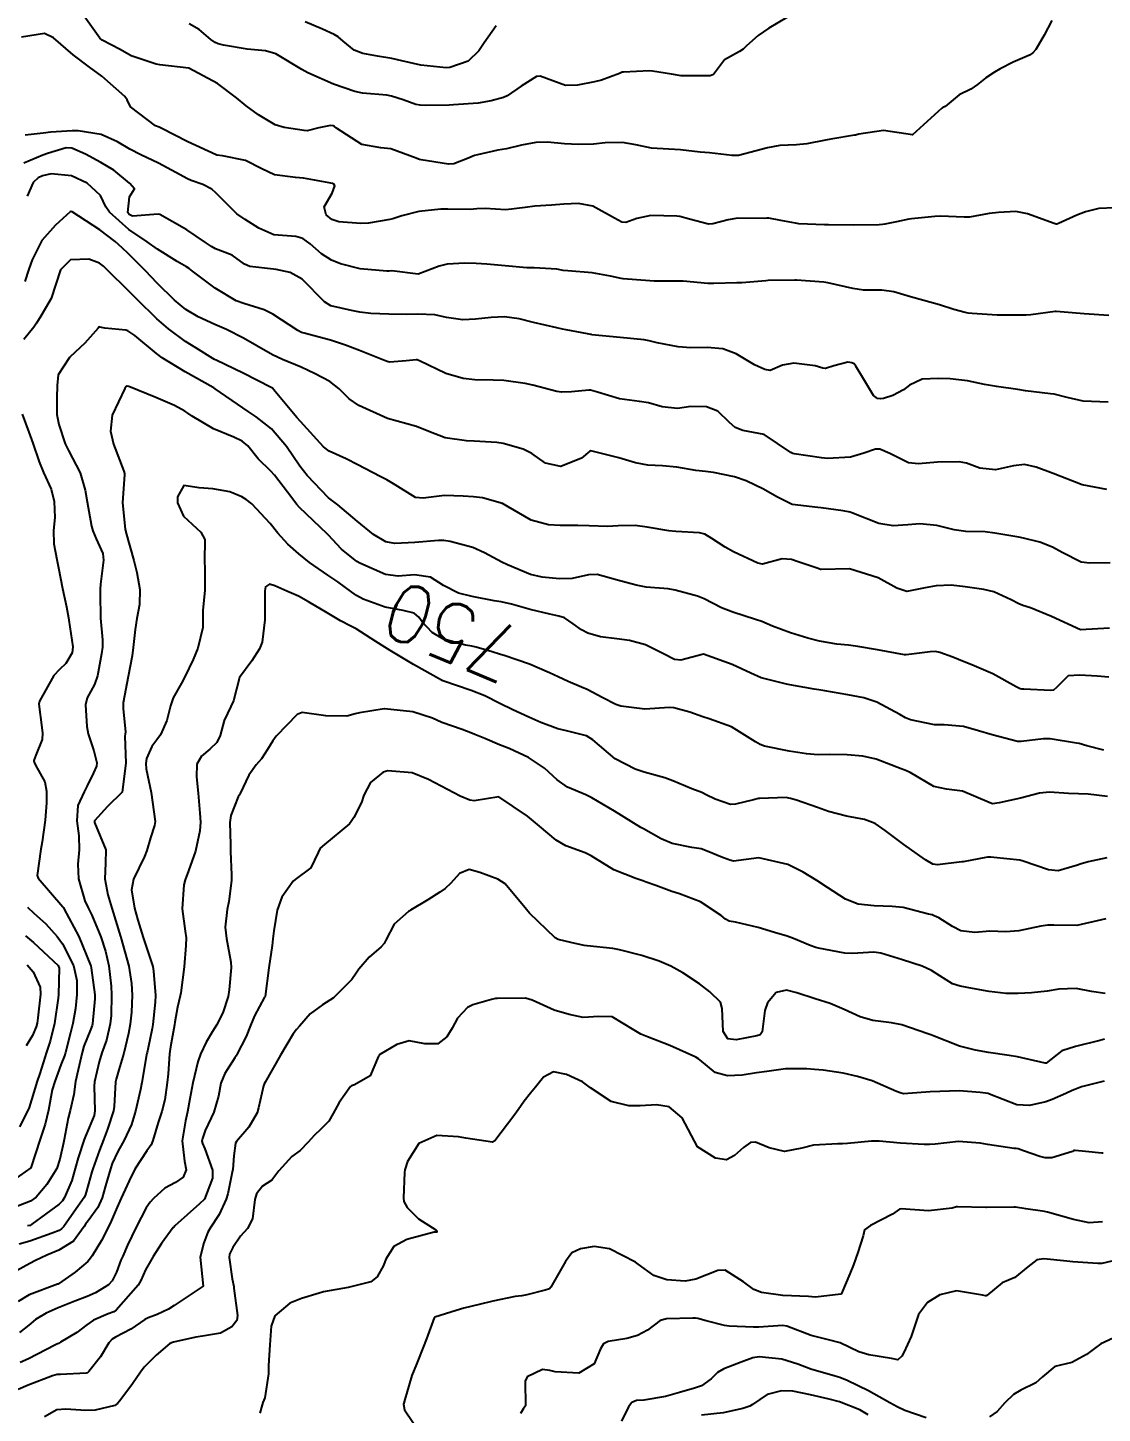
# Model space of a CAD drawing. Header units: metres. Extents: x 298520 to 308411, y 7433745 to 7450750.
# Drawn here: x 303143.5 to 303217.7, y 7440802.5 to 7440898.1 of the extents above; entities that cross this region are included whole.
import ezdxf
from ezdxf.enums import TextEntityAlignment as Align

# ---------------------------------------------------------------- set-up
doc = ezdxf.new("R2010")
doc.units = ezdxf.units.M
doc.header["$LTSCALE"] = 10
for name, color, linetype in [('Cotas', 45, 'Continuous'), ('Curvas de Nivel 1m', 11, 'Continuous'), ('Curvas de Nivel 5m', 15, 'Continuous')]:
    doc.layers.add(name, color=color, linetype=linetype)
doc.styles.add('Style-STANDARD', font='STANDARD.shx')

msp = doc.modelspace()

# ---------------------------------------------------------------- linework, layer by layer
at = {"layer": 'Curvas de Nivel 1m', "flags": 128}
for points, elevation in [([(303214.197, 7440898.565), (303213.663, 7440897.57), (303213.096, 7440896.576), (303212.882, 7440896.345), (303212.647, 7440896.185), (303211.539, 7440895.697), (303210.633, 7440895.25), (303210.236, 7440895.007), (303209.642, 7440894.62), (303209.077, 7440894.167), (303208.615, 7440893.837), (303207.798, 7440893.451), (303206.835, 7440892.648), (303206.684, 7440892.567), (303206.602, 7440892.516), (303204.583, 7440890.68), (303202.586, 7440890.981), (303200.873, 7440890.726), (303200.644, 7440890.667), (303200.582, 7440890.652), (303198.946, 7440890.378), (303198.576, 7440890.311), (303197.282, 7440890.053), (303196.571, 7440889.989), (303195.417, 7440889.941), (303194.568, 7440889.792), (303193.79, 7440889.582), (303192.559, 7440889.256), (303192.136, 7440889.249), (303190.562, 7440889.454), (303189.927, 7440889.492), (303188.564, 7440889.639), (303187.755, 7440889.689), (303186.566, 7440889.756), (303185.483, 7440889.992), (303184.571, 7440890.157), (303183.373, 7440890.13), (303182.57, 7440890.046), (303181.517, 7440890.008), (303180.569, 7440890.068), (303179.378, 7440890.175), (303178.57, 7440890.161), (303177.597, 7440889.971), (303176.564, 7440889.726), (303175.958, 7440889.623), (303174.557, 7440889.316), (303174.35, 7440889.249), (303173.868, 7440889.047), (303172.912, 7440888.694), (303172.549, 7440888.66), (303170.667, 7440888.964), (303170.552, 7440888.986), (303170.48, 7440889.009), (303170.311, 7440889.084), (303168.562, 7440889.708), (303167.891, 7440889.789), (303166.566, 7440890.011), (303164.829, 7440891.156), (303164.691, 7440891.266), (303164.584, 7440891.313), (303164.417, 7440891.329), (303163.601, 7440891.17), (303162.787, 7440890.971), (303162.58, 7440890.979), (303161.202, 7440891.194), (303160.585, 7440891.383), (303159.437, 7440892.063), (303158.597, 7440892.686), (303157.93, 7440893.237), (303156.618, 7440894.233), (303154.633, 7440895.28), (303152.635, 7440895.521), (303152.378, 7440895.56), (303150.641, 7440896.126), (303149.886, 7440896.572), (303148.652, 7440897.223), (303148.481, 7440897.352), (303148.018, 7440897.998), (303147.065, 7440899.366)], 759), ([(303175.837, 7440898.195), (303175.02, 7440897.034), (303174.647, 7440896.48), (303173.91, 7440895.778), (303172.636, 7440895.32), (303172.392, 7440895.305), (303170.637, 7440895.484), (303169.332, 7440895.792), (303168.641, 7440895.944), (303167.654, 7440896.109), (303166.645, 7440896.302), (303166.044, 7440896.536), (303165.292, 7440897.15), (303164.938, 7440897.438), (303164.657, 7440897.605), (303163.845, 7440897.985), (303162.666, 7440898.485)], 761), ([(303218.52, 7440885.654), (303217.444, 7440885.601), (303216.515, 7440885.363), (303215.925, 7440885.133), (303214.656, 7440884.558), (303214.551, 7440884.511), (303214.502, 7440884.51), (303214.358, 7440884.561), (303212.513, 7440885.237), (303211.715, 7440885.392), (303210.514, 7440885.333), (303209.883, 7440885.246), (303208.509, 7440885.013), (303208.146, 7440884.996), (303206.509, 7440885.082), (303206.113, 7440885.052), (303204.506, 7440884.892), (303204.319, 7440884.869), (303203.477, 7440884.69), (303202.674, 7440884.526), (303202.501, 7440884.501), (303202.283, 7440884.486), (303200.509, 7440884.447), (303198.791, 7440884.465), (303198.509, 7440884.471), (303196.726, 7440884.551), (303196.51, 7440884.584), (303195.49, 7440884.785), (303194.658, 7440884.941), (303194.514, 7440884.926), (303194.397, 7440884.919), (303192.514, 7440884.925), (303191.856, 7440884.83), (303190.806, 7440884.548), (303190.508, 7440884.532), (303189.183, 7440884.863), (303188.515, 7440885.05), (303188.304, 7440885.083), (303186.515, 7440885.117), (303185.548, 7440884.904), (303184.798, 7440884.626), (303184.509, 7440884.653), (303184.014, 7440884.925), (303182.521, 7440885.762), (303181.519, 7440885.951), (303180.522, 7440885.906), (303179.667, 7440885.833), (303178.521, 7440885.767), (303177.837, 7440885.68), (303176.518, 7440885.503), (303175.092, 7440885.605), (303174.518, 7440885.575), (303174.04, 7440885.522), (303172.518, 7440885.547), (303172.021, 7440885.562), (303170.516, 7440885.402), (303169.343, 7440885.098), (303168.721, 7440884.896), (303168.509, 7440884.841), (303167.041, 7440884.588), (303166.504, 7440884.559), (303164.972, 7440884.687), (303164.508, 7440884.845), (303164.119, 7440885.164), (303163.961, 7440885.723), (303164.528, 7440886.662), (303164.698, 7440887.158), (303164.647, 7440887.271), (303164.535, 7440887.324), (303164.323, 7440887.374), (303162.538, 7440887.701), (303161.981, 7440887.743), (303160.54, 7440887.925), (303159.663, 7440888.332), (303158.55, 7440888.905), (303156.953, 7440889.246), (303156.553, 7440889.283), (303156.508, 7440889.296), (303154.567, 7440890.194), (303152.73, 7440891.149), (303152.582, 7440891.21), (303152.32, 7440891.303), (303150.596, 7440892.611), (303150.366, 7440893.089), (303150.211, 7440893.326), (303148.624, 7440894.736), (303147.778, 7440895.359), (303146.641, 7440896.204), (303145.292, 7440897.384), (303144.656, 7440897.687), (303143.088, 7440897.413)], 758), ([(303218.137, 7440878.221), (303216.431, 7440878.338), (303214.488, 7440878.504), (303214.432, 7440878.499), (303212.74, 7440878.267), (303212.43, 7440878.241), (303212.079, 7440878.235), (303210.429, 7440878.233), (303208.701, 7440878.356), (303208.43, 7440878.385), (303208.216, 7440878.419), (303207.429, 7440878.64), (303206.437, 7440878.945), (303206.02, 7440879.076), (303204.445, 7440879.515), (303203.299, 7440879.843), (303202.452, 7440879.969), (303201.195, 7440879.976), (303200.453, 7440880.084), (303198.732, 7440880.474), (303198.459, 7440880.512), (303196.573, 7440880.658), (303196.461, 7440880.662), (303194.619, 7440880.639), (303194.46, 7440880.622), (303192.81, 7440880.464), (303192.458, 7440880.473), (303190.872, 7440880.428), (303190.457, 7440880.43), (303188.745, 7440880.581), (303188.459, 7440880.594), (303186.753, 7440880.592), (303186.459, 7440880.61), (303184.618, 7440880.76), (303184.461, 7440880.781), (303183.73, 7440880.927), (303182.465, 7440881.165), (303180.795, 7440881.294), (303180.467, 7440881.333), (303180.026, 7440881.416), (303178.468, 7440881.51), (303177.951, 7440881.512), (303176.469, 7440881.638), (303175.206, 7440881.765), (303174.471, 7440881.809), (303173.689, 7440881.83), (303172.47, 7440881.754), (303171.908, 7440881.626), (303170.463, 7440881.08), (303168.65, 7440881.293), (303168.465, 7440881.288), (303168.299, 7440881.277), (303166.466, 7440881.434), (303165.096, 7440881.778), (303164.472, 7440882.032), (303163.793, 7440882.484), (303163.001, 7440883.175), (303162.488, 7440883.53), (303162.004, 7440883.671), (303160.492, 7440883.793), (303159.465, 7440884.249), (303158.507, 7440884.85), (303157.954, 7440885.236), (303156.527, 7440886.654), (303156.22, 7440886.945), (303155.596, 7440887.264), (303154.797, 7440887.537), (303154.537, 7440887.652), (303153.736, 7440888.093), (303152.547, 7440888.724), (303151.326, 7440889.312), (303150.559, 7440889.693), (303149.703, 7440890.195), (303148.573, 7440890.71), (303146.989, 7440890.953), (303146.577, 7440890.972), (303145.109, 7440890.858), (303144.574, 7440890.795), (303143.323, 7440890.661)], 757), ([(303218.083, 7440872.237), (303216.361, 7440872.316), (303215.257, 7440872.551), (303214.366, 7440872.796), (303214.105, 7440872.824), (303212.37, 7440873.021), (303211.853, 7440873.106), (303210.373, 7440873.311), (303209.542, 7440873.452), (303208.379, 7440873.7), (303207.183, 7440873.846), (303206.381, 7440873.877), (303205.236, 7440873.815), (303204.374, 7440873.403), (303203.97, 7440873.083), (303203.219, 7440872.691), (303202.569, 7440872.49), (303202.361, 7440872.469), (303202.154, 7440872.496), (303201.878, 7440872.707), (303201.137, 7440873.963), (303200.668, 7440874.726), (303200.542, 7440874.875), (303200.395, 7440874.959), (303200.12, 7440875.009), (303199.147, 7440874.742), (303198.585, 7440874.553), (303198.391, 7440874.592), (303197.858, 7440874.755), (303196.395, 7440874.939), (303195.604, 7440874.782), (303194.753, 7440874.429), (303194.388, 7440874.497), (303193.675, 7440874.807), (303192.4, 7440875.564), (303191.495, 7440875.925), (303190.404, 7440876), (303189.276, 7440875.99), (303188.405, 7440876.067), (303186.952, 7440876.34), (303186.409, 7440876.473), (303186.056, 7440876.542), (303184.411, 7440876.699), (303182.457, 7440876.895), (303182.412, 7440876.897), (303182.373, 7440876.901), (303182.155, 7440876.944), (303180.669, 7440877.22), (303180.416, 7440877.27), (303180.031, 7440877.359), (303178.42, 7440877.737), (303177.433, 7440877.99), (303176.424, 7440878.137), (303175.492, 7440878.092), (303174.422, 7440877.97), (303173.544, 7440877.926), (303172.423, 7440878.082), (303171.614, 7440878.261), (303170.425, 7440878.32), (303169.627, 7440878.294), (303168.425, 7440878.307), (303167.187, 7440878.361), (303166.426, 7440878.455), (303165.855, 7440878.566), (303164.43, 7440878.896), (303163.989, 7440879.164), (303162.456, 7440880.731), (303161.635, 7440881.188), (303160.661, 7440881.394), (303160.465, 7440881.415), (303158.836, 7440881.594), (303158.468, 7440881.769), (303157.618, 7440882.382), (303156.479, 7440882.828), (303156.195, 7440882.97), (303155.784, 7440883.26), (303154.496, 7440884.134), (303152.622, 7440885.189), (303152.512, 7440885.207), (303150.746, 7440885.081), (303150.511, 7440885.178), (303150.415, 7440885.321), (303150.524, 7440886.407), (303150.878, 7440886.968), (303150.561, 7440887.32), (303150.533, 7440887.351), (303149.443, 7440888.237), (303148.547, 7440888.775), (303147.494, 7440889.361), (303146.559, 7440889.767), (303146.155, 7440889.78), (303144.882, 7440889.395), (303144.552, 7440889.281), (303143.233, 7440888.726)], 756), ([(303218.229, 7440861.164), (303216.83, 7440861.132), (303216.229, 7440861.195), (303214.914, 7440861.875), (303214.24, 7440862.239), (303213.377, 7440862.569), (303212.247, 7440862.856), (303211.913, 7440862.92), (303210.252, 7440863.203), (303209.586, 7440863.284), (303208.253, 7440863.318), (303207.461, 7440863.436), (303206.259, 7440863.723), (303205.087, 7440863.845), (303204.259, 7440863.783), (303203.247, 7440863.702), (303202.26, 7440863.857), (303200.395, 7440864.604), (303200.272, 7440864.647), (303199.791, 7440864.735), (303198.275, 7440864.959), (303198.052, 7440864.976), (303196.277, 7440865.182), (303195.206, 7440865.71), (303194.287, 7440866.246), (303193.091, 7440866.812), (303192.296, 7440867.098), (303190.844, 7440867.387), (303190.299, 7440867.447), (303189.631, 7440867.525), (303188.302, 7440867.75), (303187.331, 7440867.851), (303186.303, 7440867.882), (303185.451, 7440868.049), (303184.308, 7440868.399), (303182.382, 7440868.87), (303182.312, 7440868.859), (303181.742, 7440868.383), (303180.301, 7440867.804), (303179.253, 7440868.031), (303178.31, 7440868.688), (303177.705, 7440868.996), (303176.318, 7440869.38), (303175.89, 7440869.446), (303174.321, 7440869.549), (303173.801, 7440869.565), (303172.324, 7440869.779), (303171.201, 7440870.206), (303170.335, 7440870.564), (303168.343, 7440871.11), (303166.352, 7440872.001), (303165.693, 7440872.477), (303165.009, 7440873.15), (303164.37, 7440873.657), (303163.359, 7440874.189), (303162.385, 7440874.65), (303161.099, 7440875.193), (303160.396, 7440875.515), (303159.321, 7440876.135), (303158.407, 7440876.665), (303157.223, 7440877.242), (303156.416, 7440877.6), (303155.284, 7440878.129), (303154.427, 7440878.639), (303153.629, 7440879.288), (303152.45, 7440880.461), (303151.647, 7440881.308), (303150.474, 7440882.471), (303150.038, 7440882.887), (303149.552, 7440883.334), (303148.495, 7440884.127), (303146.581, 7440885.369), (303146.513, 7440885.397), (303146.445, 7440885.371), (303145.427, 7440884.458), (303144.483, 7440883.4), (303143.821, 7440882.055), (303143.596, 7440881.409), (303143.299, 7440880.563)], 754), ([(303218.174, 7440856.652), (303216.173, 7440856.54), (303214.182, 7440857.447), (303212.719, 7440858.043), (303212.189, 7440858.218), (303211.921, 7440858.315), (303211.399, 7440858.592), (303210.201, 7440859.16), (303209.51, 7440859.31), (303208.206, 7440859.508), (303207.249, 7440859.603), (303206.206, 7440859.564), (303205.449, 7440859.422), (303204.2, 7440859.172), (303203.489, 7440859.402), (303202.214, 7440860.111), (303200.223, 7440860.73), (303198.275, 7440860.697), (303198.222, 7440860.703), (303198.061, 7440860.752), (303196.686, 7440861.231), (303196.229, 7440861.383), (303195.595, 7440861.421), (303194.226, 7440861.063), (303193.907, 7440861.122), (303192.234, 7440861.92), (303191.648, 7440862.24), (303190.734, 7440862.843), (303190.247, 7440863.139), (303189.882, 7440863.22), (303188.249, 7440863.307), (303187.764, 7440863.361), (303186.254, 7440863.616), (303185.438, 7440863.719), (303184.255, 7440863.696), (303183.519, 7440863.663), (303182.255, 7440863.714), (303181.484, 7440863.722), (303180.254, 7440863.722), (303179.451, 7440863.782), (303178.259, 7440864.093), (303176.679, 7440865.006), (303176.275, 7440865.251), (303174.896, 7440865.648), (303174.28, 7440865.709), (303173.571, 7440865.756), (303172.28, 7440865.793), (303170.809, 7440865.613), (303170.279, 7440865.671), (303168.863, 7440866.529), (303168.291, 7440866.879), (303167.833, 7440867.115), (303166.301, 7440867.921), (303165.486, 7440868.324), (303164.31, 7440868.848), (303163.929, 7440869.164), (303162.339, 7440870.903), (303162.095, 7440871.182), (303160.594, 7440872.964), (303160.393, 7440873.2), (303160.363, 7440873.222), (303160.319, 7440873.245), (303158.378, 7440874.239), (303156.507, 7440875.133), (303156.392, 7440875.19), (303156.293, 7440875.251), (303155.119, 7440875.988), (303154.404, 7440876.429), (303153.228, 7440877.292), (303152.42, 7440877.999), (303151.064, 7440879.314), (303150.442, 7440879.948), (303149.025, 7440881.342), (303148.738, 7440881.618), (303148.468, 7440881.821), (303147.717, 7440882.111), (303146.47, 7440882.065), (303145.762, 7440881.381), (303145.447, 7440880.386), (303145.134, 7440879.389), (303144.421, 7440878.162), (303144.121, 7440877.698), (303143.921, 7440877.405), (303143.243, 7440876.574)], 753), ([(303218.134, 7440853.267), (303217.332, 7440853.325), (303216.136, 7440853.406), (303215.335, 7440853.348), (303214.52, 7440852.556), (303214.308, 7440852.371), (303214.121, 7440852.334), (303212.268, 7440852.432), (303212.122, 7440852.444), (303212.008, 7440852.468), (303211.73, 7440852.586), (303210.136, 7440853.489), (303208.666, 7440854.104), (303208.148, 7440854.311), (303207.354, 7440854.642), (303206.467, 7440854.967), (303206.157, 7440855.027), (303205.808, 7440855.012), (303204.154, 7440854.799), (303204.034, 7440854.802), (303202.157, 7440855.14), (303200.809, 7440855.369), (303200.16, 7440855.465), (303199.355, 7440855.544), (303198.163, 7440855.74), (303197.362, 7440855.959), (303196.168, 7440856.32), (303194.916, 7440856.793), (303194.176, 7440857.095), (303193.734, 7440857.248), (303192.182, 7440857.751), (303191.397, 7440858.044), (303190.191, 7440858.662), (303189.736, 7440858.855), (303188.199, 7440859.276), (303187.724, 7440859.351), (303186.202, 7440859.475), (303185.501, 7440859.603), (303184.209, 7440859.96), (303182.808, 7440860.34), (303182.214, 7440860.334), (303181.1, 7440860.066), (303180.209, 7440860.057), (303179.028, 7440860.165), (303178.213, 7440860.359), (303176.62, 7440861.006), (303176.225, 7440861.204), (303175.048, 7440861.845), (303174.235, 7440862.206), (303172.674, 7440862.621), (303172.239, 7440862.694), (303171.867, 7440862.693), (303170.238, 7440862.563), (303168.846, 7440862.495), (303168.238, 7440862.592), (303167.368, 7440863.119), (303166.257, 7440864.038), (303164.909, 7440865.15), (303164.543, 7440865.423), (303164.278, 7440865.645), (303162.794, 7440867.175), (303162.299, 7440867.823), (303161.37, 7440869.189), (303160.331, 7440870.389), (303159.288, 7440871.216), (303158.716, 7440871.594), (303158.349, 7440871.839), (303156.452, 7440873.16), (303156.363, 7440873.22), (303156.345, 7440873.233), (303156.313, 7440873.251), (303154.379, 7440874.325), (303152.791, 7440875.296), (303152.396, 7440875.587), (303150.893, 7440876.831), (303150.411, 7440877.153), (303150.286, 7440877.196), (303148.821, 7440877.344), (303148.478, 7440877.413), (303148.414, 7440877.428), (303148.381, 7440877.382), (303148.364, 7440877.35), (303147.462, 7440876.3), (303146.449, 7440875.369), (303146.421, 7440875.341), (303146.392, 7440875.311), (303145.621, 7440874.134), (303145.531, 7440873.382), (303145.52, 7440872.548), (303145.508, 7440871.383), (303145.651, 7440870.695), (303146.096, 7440869.373), (303146.316, 7440868.911), (303147.128, 7440867.362), (303147.468, 7440866.171), (303147.618, 7440865.357), (303147.918, 7440863.683), (303147.998, 7440863.352), (303148.238, 7440862.819), (303148.692, 7440861.808), (303148.749, 7440861.342), (303148.541, 7440859.68), (303148.517, 7440859.345), (303148.511, 7440859.032), (303148.53, 7440857.345), (303148.664, 7440855.848), (303148.666, 7440855.342), (303148.612, 7440854.877), (303148.33, 7440853.347), (303148.117, 7440852.765), (303147.618, 7440851.845), (303147.486, 7440851.356), (303147.579, 7440849.864), (303147.68, 7440849.354), (303148.065, 7440848.173), (303148.288, 7440847.348), (303148.264, 7440847.134), (303148.046, 7440846.669), (303147.62, 7440845.771), (303147.402, 7440845.356), (303146.968, 7440844.411), (303146.9, 7440843.361), (303147.04, 7440842.312), (303147.056, 7440841.359), (303146.962, 7440840.372), (303147.005, 7440839.36), (303147.459, 7440837.836), (303147.687, 7440837.352), (303147.928, 7440836.851), (303148.558, 7440835.344), (303148.882, 7440834.357), (303149.105, 7440833.338), (303149.263, 7440831.942), (303149.293, 7440831.336), (303149.259, 7440829.926), (303149.2, 7440829.336), (303148.947, 7440828.218), (303148.634, 7440827.342), (303148.431, 7440826.72), (303148.12, 7440825.347), (303148.101, 7440825.036), (303148.149, 7440823.346), (303148.088, 7440823.027), (303147.756, 7440822.201), (303147.496, 7440821.603), (303147.407, 7440821.353), (303146.993, 7440820.094), (303146.792, 7440819.359), (303146.546, 7440818.526), (303146.055, 7440817.366), (303145.919, 7440817.14), (303145.688, 7440816.898), (303143.792, 7440815.516), (303143.673, 7440815.434), (303143.649, 7440815.424), (303143.502, 7440815.402)], 752), ([(303217.786, 7440848.231), (303216.611, 7440848.532), (303216.075, 7440848.681), (303215.9, 7440848.717), (303214.08, 7440849.006), (303213.627, 7440849.017), (303212.076, 7440848.814), (303211.83, 7440848.83), (303210.083, 7440849.275), (303209.138, 7440849.569), (303208.091, 7440849.868), (303206.759, 7440849.984), (303206.093, 7440849.984), (303204.444, 7440850.331), (303204.1, 7440850.463), (303203.707, 7440850.684), (303202.111, 7440851.538), (303201.229, 7440851.828), (303200.116, 7440852.045), (303198.539, 7440852.326), (303198.119, 7440852.388), (303197.798, 7440852.433), (303196.122, 7440852.736), (303195.88, 7440852.782), (303194.129, 7440853.222), (303193.41, 7440853.531), (303192.143, 7440854.146), (303190.153, 7440854.85), (303188.582, 7440854.43), (303188.147, 7440854.474), (303187.396, 7440854.878), (303186.159, 7440855.487), (303185.037, 7440855.783), (303184.163, 7440855.908), (303183.047, 7440856.048), (303182.167, 7440856.299), (303181.744, 7440856.521), (303181.161, 7440856.955), (303180.56, 7440857.347), (303180.178, 7440857.476), (303179.551, 7440857.604), (303178.182, 7440857.93), (303176.893, 7440858.295), (303176.187, 7440858.456), (303175.708, 7440858.537), (303174.191, 7440858.831), (303173.251, 7440859.049), (303172.201, 7440859.597), (303171.299, 7440860.159), (303170.215, 7440860.325), (303169.083, 7440860.232), (303168.215, 7440860.348), (303166.427, 7440861.128), (303166.224, 7440861.251), (303165.177, 7440862.09), (303164.242, 7440863.083), (303164.168, 7440863.161), (303162.27, 7440864.98), (303162.093, 7440865.182), (303161.434, 7440866.036), (303160.54, 7440867.198), (303160.296, 7440867.479), (303159.42, 7440868.329), (303158.693, 7440869.224), (303158.318, 7440869.538), (303157.738, 7440869.82), (303156.33, 7440870.398), (303154.859, 7440871.272), (303154.549, 7440871.481), (303154.346, 7440871.61), (303153.632, 7440872.006), (303152.356, 7440872.568), (303150.483, 7440873.319), (303150.363, 7440873.354), (303150.332, 7440873.352), (303150.297, 7440873.321), (303150.215, 7440873.176), (303149.348, 7440871.335), (303149.233, 7440870.237), (303149.44, 7440869.333), (303150.14, 7440867.478), (303150.199, 7440867.321), (303150.199, 7440867.229), (303150.059, 7440865.323), (303150.245, 7440863.449), (303150.272, 7440863.32), (303150.283, 7440863.28), (303150.824, 7440861.314), (303151.04, 7440860.486), (303151.25, 7440859.31), (303151.222, 7440858.275), (303151.038, 7440857.311), (303150.917, 7440856.561), (303150.79, 7440855.314), (303150.713, 7440854.745), (303150.451, 7440853.317), (303150.105, 7440851.489), (303150.089, 7440851.33), (303150.1, 7440851.086), (303150.251, 7440849.494), (303150.228, 7440849.328), (303150.219, 7440849.19), (303150.281, 7440847.327), (303150.033, 7440845.33), (303149.009, 7440844.349), (303148.126, 7440843.349), (303148.119, 7440843.232), (303148.894, 7440841.341), (303148.884, 7440840.43), (303148.825, 7440839.341), (303149.033, 7440838.253), (303149.307, 7440837.336), (303149.913, 7440835.375), (303149.926, 7440835.343), (303149.939, 7440835.303), (303150.482, 7440833.321), (303150.67, 7440832.117), (303150.713, 7440831.317), (303150.679, 7440830.146), (303150.588, 7440829.319), (303150.47, 7440828.684), (303150.135, 7440827.325), (303149.801, 7440826.165), (303149.609, 7440825.518), (303149.574, 7440825.332), (303149.475, 7440823.633), (303149.425, 7440823.333), (303149.025, 7440822.066), (303148.745, 7440821.34), (303148.458, 7440820.62), (303148.007, 7440819.347), (303147.94, 7440819.128), (303147.707, 7440818.294), (303147.489, 7440817.559), (303147.394, 7440817.353), (303146.702, 7440816.341), (303145.992, 7440815.367), (303145.846, 7440815.194), (303145.67, 7440815.088), (303145.194, 7440814.903), (303143.662, 7440814.34), (303142.927, 7440814.141)], 751), ([(303143.129, 7440871.412), (303143.58, 7440870.158), (303143.851, 7440869.405), (303144.304, 7440868.115), (303144.602, 7440867.395), (303145.12, 7440866.226), (303145.336, 7440865.384), (303145.37, 7440864.27), (303145.299, 7440863.384), (303145.303, 7440862.454), (303145.514, 7440861.381), (303145.639, 7440860.801), (303145.902, 7440859.375), (303146.184, 7440858.115), (303146.318, 7440857.369), (303146.351, 7440857.188), (303146.618, 7440855.365), (303146.567, 7440854.945), (303146.136, 7440854.217), (303145.706, 7440853.799), (303145.322, 7440853.382), (303144.314, 7440851.606), (303144.277, 7440851.397), (303144.476, 7440849.783), (303144.53, 7440849.393), (303144.505, 7440848.965), (303144.06, 7440847.887), (303143.937, 7440847.518), (303143.965, 7440847.401), (303144.051, 7440847.2), (303144.683, 7440846.034), (303144.807, 7440845.388), (303144.809, 7440844.601), (303144.717, 7440843.389), (303144.508, 7440841.912), (303144.425, 7440841.393), (303144.157, 7440839.589), (303144.229, 7440839.396), (303145.934, 7440837.421), (303145.969, 7440837.37), (303146.01, 7440837.291), (303147.036, 7440835.359), (303147.843, 7440833.391), (303147.854, 7440833.35), (303147.882, 7440833.211), (303148.133, 7440831.347), (303148.138, 7440831.07), (303147.983, 7440829.349), (303147.958, 7440829.232), (303147.837, 7440828.94), (303147.381, 7440827.793), (303147.263, 7440827.355), (303146.98, 7440826.179), (303146.797, 7440825.36), (303146.681, 7440824.464), (303146.434, 7440823.363), (303146.289, 7440822.841), (303146.022, 7440821.367), (303145.979, 7440821.129), (303145.729, 7440819.995), (303145.52, 7440819.373), (303144.837, 7440818.252), (303144.093, 7440817.394), (303143.69, 7440817.11), (303142.463, 7440816.634)], 753), ([(303217.986, 7440840.798), (303216.716, 7440840.529), (303216.155, 7440840.363), (303215.979, 7440840.3), (303214.626, 7440839.9), (303213.974, 7440839.972), (303212.226, 7440840.578), (303211.984, 7440840.641), (303210.201, 7440840.822), (303209.985, 7440840.846), (303209.752, 7440840.846), (303208.559, 7440840.624), (303208.083, 7440840.527), (303207.981, 7440840.516), (303206.315, 7440840.318), (303205.979, 7440840.368), (303205.478, 7440840.665), (303203.993, 7440841.71), (303202.684, 7440842.693), (303202.01, 7440843.157), (303201.275, 7440843.45), (303200.017, 7440843.67), (303198.774, 7440843.99), (303198.026, 7440844.262), (303196.581, 7440844.772), (303196.149, 7440844.893), (303196.034, 7440844.921), (303195.867, 7440844.95), (303194.034, 7440844.897), (303193.949, 7440844.885), (303193.601, 7440844.804), (303192.355, 7440844.49), (303192.028, 7440844.479), (303190.964, 7440844.836), (303190.343, 7440845.153), (303190.037, 7440845.297), (303189.339, 7440845.558), (303188.045, 7440846.106), (303187.483, 7440846.314), (303186.051, 7440846.716), (303185.433, 7440846.906), (303184.064, 7440847.63), (303182.514, 7440848.936), (303182.086, 7440849.207), (303180.689, 7440849.561), (303180.09, 7440849.708), (303178.934, 7440850.142), (303178.098, 7440850.506), (303176.982, 7440851.001), (303176.107, 7440851.439), (303175.058, 7440851.971), (303174.116, 7440852.343), (303172.168, 7440853.014), (303172.123, 7440853.032), (303172.103, 7440853.04), (303172.062, 7440853.061), (303170.138, 7440854.129), (303168.515, 7440855.106), (303168.155, 7440855.333), (303167.544, 7440855.732), (303166.168, 7440856.598), (303165.812, 7440856.778), (303165.1, 7440857.146), (303164.181, 7440857.708), (303162.895, 7440858.471), (303162.198, 7440858.842), (303161.39, 7440859.192), (303160.563, 7440859.561), (303160.208, 7440859.671), (303159.93, 7440859.488), (303159.867, 7440859.213), (303159.885, 7440857.506), (303159.872, 7440857.213), (303159.684, 7440855.688), (303159.518, 7440855.216), (303158.973, 7440854.389), (303158.123, 7440853.23), (303157.72, 7440851.621), (303157.532, 7440851.236), (303157.057, 7440850.277), (303156.8, 7440849.243), (303156.556, 7440848.765), (303156.069, 7440848.294), (303155.507, 7440847.812), (303155.174, 7440847.263), (303155.165, 7440846.384), (303155.276, 7440845.261), (303155.382, 7440843.889), (303155.427, 7440843.259), (303155.4, 7440842.662), (303155.087, 7440841.263), (303154.605, 7440839.906), (303154.37, 7440839.274), (303154.288, 7440838.945), (303154.169, 7440837.276), (303154.382, 7440835.737), (303154.436, 7440835.272), (303154.426, 7440834.751), (303154.304, 7440833.274), (303154.076, 7440831.488), (303154.04, 7440831.277), (303153.855, 7440830.494), (303153.671, 7440829.455), (303153.64, 7440829.282), (303153.357, 7440827.747), (303153.296, 7440827.285), (303153.2, 7440825.885), (303153.142, 7440825.287), (303152.962, 7440824.107), (303152.758, 7440823.29), (303152.507, 7440822.547), (303152.142, 7440821.296), (303152.035, 7440821.002), (303151.736, 7440820.592), (303150.902, 7440819.312), (303150.511, 7440818.518), (303149.958, 7440817.326), (303149.687, 7440816.696), (303149.276, 7440815.735), (303149.088, 7440815.336), (303148.603, 7440814.401), (303147.961, 7440813.347), (303147.832, 7440813.166), (303147.647, 7440812.952), (303146.781, 7440812.214), (303145.623, 7440811.4), (303145.606, 7440811.387), (303145.557, 7440811.371), (303143.615, 7440810.642), (303142.838, 7440810.181)], 749), ([(303217.934, 7440836.591), (303217.62, 7440836.515), (303215.929, 7440836.137), (303214.331, 7440836.154), (303213.929, 7440836.158), (303213.446, 7440836.085), (303211.925, 7440835.769), (303211.013, 7440835.682), (303209.924, 7440835.737), (303208.891, 7440835.653), (303207.924, 7440835.759), (303207.338, 7440836.05), (303206.397, 7440836.653), (303206.083, 7440836.807), (303205.935, 7440836.855), (303205.677, 7440836.921), (303203.94, 7440837.364), (303203.177, 7440837.451), (303201.941, 7440837.475), (303200.834, 7440837.609), (303199.951, 7440837.95), (303198.722, 7440838.742), (303197.968, 7440839.227), (303197.026, 7440839.816), (303195.979, 7440840.347), (303193.983, 7440840.8), (303192.221, 7440840.577), (303191.981, 7440840.638), (303191.851, 7440840.691), (303191.469, 7440840.828), (303190.409, 7440841.265), (303189.988, 7440841.408), (303189.339, 7440841.507), (303187.992, 7440841.781), (303187.221, 7440842.108), (303186.002, 7440842.797), (303185.834, 7440842.902), (303184.019, 7440844.007), (303182.453, 7440844.936), (303182.035, 7440845.155), (303180.759, 7440845.678), (303180.045, 7440846.178), (303179.17, 7440846.979), (303178.064, 7440847.71), (303176.742, 7440848.334), (303176.077, 7440848.604), (303175.071, 7440849.025), (303174.363, 7440849.313), (303174.087, 7440849.429), (303173.491, 7440849.644), (303172.094, 7440850.133), (303171.452, 7440850.425), (303170.101, 7440850.882), (303168.132, 7440851.08), (303168.103, 7440851.077), (303166.415, 7440850.811), (303166.099, 7440850.726), (303165.541, 7440850.582), (303164.097, 7440850.6), (303162.443, 7440850.833), (303162.098, 7440850.685), (303160.663, 7440849.201), (303160.423, 7440848.86), (303160.069, 7440848.262), (303159.635, 7440847.639), (303159.273, 7440847.218), (303158.77, 7440846.498), (303158.165, 7440845.229), (303158.118, 7440845.143), (303158.029, 7440845), (303157.519, 7440843.727), (303157.462, 7440843.235), (303157.498, 7440841.724), (303157.512, 7440841.235), (303157.579, 7440839.622), (303157.573, 7440839.234), (303157.394, 7440837.783), (303157.281, 7440837.237), (303157.145, 7440836.014), (303157.23, 7440835.237), (303157.528, 7440833.593), (303157.54, 7440833.233), (303157.413, 7440831.689), (303157.353, 7440831.235), (303156.976, 7440830.114), (303156.53, 7440829.243), (303156.272, 7440828.811), (303155.825, 7440828.082), (303155.435, 7440827.256), (303155.262, 7440826.713), (303154.895, 7440825.263), (303154.692, 7440824.176), (303154.539, 7440823.269), (303154.388, 7440822.646), (303154.175, 7440821.274), (303154.331, 7440819.873), (303154.443, 7440819.269), (303154.231, 7440818.756), (303153.71, 7440818.4), (303152.976, 7440818.015), (303152.184, 7440817.295), (303151.958, 7440817.029), (303151.686, 7440816.641), (303150.991, 7440815.31), (303150.404, 7440814.062), (303150.063, 7440813.324), (303149.943, 7440813.032), (303149.636, 7440812.216), (303149.344, 7440811.616), (303149.084, 7440811.335), (303148.179, 7440810.782), (303147.615, 7440810.532), (303146.761, 7440810.209), (303145.607, 7440809.759), (303144.783, 7440809.382), (303144.053, 7440808.937), (303143.59, 7440808.562), (303142.938, 7440808.051)], 748), ([(303217.872, 7440831.444), (303216.926, 7440831.577), (303215.875, 7440831.772), (303214.684, 7440831.743), (303213.873, 7440831.592), (303212.785, 7440831.489), (303211.871, 7440831.434), (303211.036, 7440831.434), (303209.873, 7440831.581), (303208.722, 7440831.774), (303207.876, 7440831.938), (303207.351, 7440832.111), (303206.457, 7440832.651), (303205.888, 7440833.013), (303205.242, 7440833.317), (303203.899, 7440833.765), (303202.387, 7440834.214), (303201.907, 7440834.279), (303200.435, 7440834.192), (303199.905, 7440834.229), (303198.089, 7440834.569), (303197.911, 7440834.611), (303197.509, 7440834.756), (303196.375, 7440835.231), (303195.919, 7440835.396), (303195.059, 7440835.651), (303193.925, 7440835.994), (303192.374, 7440836.37), (303191.929, 7440836.42), (303191.661, 7440836.555), (303191.367, 7440836.828), (303189.947, 7440837.768), (303188.508, 7440838.311), (303187.957, 7440838.479), (303186.874, 7440838.886), (303186.199, 7440839.13), (303185.966, 7440839.219), (303185.491, 7440839.381), (303183.973, 7440839.974), (303182.404, 7440840.936), (303181.985, 7440841.153), (303180.662, 7440841.632), (303179.993, 7440842.006), (303178.839, 7440842.982), (303178.013, 7440843.664), (303176.033, 7440845.01), (303174.322, 7440844.742), (303174.029, 7440844.776), (303173.355, 7440845.047), (303172.04, 7440845.733), (303171.175, 7440846.204), (303170.049, 7440846.654), (303168.364, 7440846.793), (303168.049, 7440846.707), (303167.17, 7440845.991), (303166.712, 7440845.123), (303166.543, 7440844.607), (303166.01, 7440843.581), (303165.842, 7440843.296), (303165.709, 7440843.134), (303163.989, 7440841.726), (303163.69, 7440841.459), (303163.563, 7440841.164), (303163.045, 7440840.097), (303161.964, 7440839.296), (303161.823, 7440839.182), (303161.047, 7440838.093), (303160.722, 7440837.198), (303160.489, 7440835.772), (303160.422, 7440835.202), (303160.371, 7440834.738), (303160.162, 7440833.206), (303159.895, 7440831.241), (303159.885, 7440831.21), (303159.863, 7440831.173), (303159.162, 7440829.905), (303158.889, 7440829.22), (303158.592, 7440828.462), (303157.951, 7440827.229), (303157.898, 7440827.143), (303157.811, 7440827.007), (303157.111, 7440825.925), (303156.84, 7440825.24), (303156.671, 7440824.349), (303156.362, 7440823.244), (303156.164, 7440822.849), (303155.754, 7440821.981), (303155.569, 7440821.429), (303155.537, 7440821.253), (303155.571, 7440821.082), (303155.738, 7440820.729), (303156.269, 7440819.245), (303156.253, 7440818.706), (303155.707, 7440817.25), (303155.356, 7440816.922), (303153.674, 7440815.411), (303153.61, 7440815.344), (303153.555, 7440815.281), (303152.753, 7440814.198), (303152.159, 7440813.295), (303151.977, 7440812.968), (303151.639, 7440812.362), (303151.309, 7440811.623), (303151.124, 7440811.307), (303149.606, 7440809.592), (303149.453, 7440809.483), (303149.05, 7440809.336), (303148.051, 7440808.89), (303147.591, 7440808.567), (303146.895, 7440808.045), (303145.774, 7440807.368), (303145.643, 7440807.298), (303145.572, 7440807.271), (303145.377, 7440807.179), (303143.561, 7440806.218), (303142.996, 7440805.968)], 747), ([(303217.831, 7440828.288), (303217.51, 7440828.195), (303215.832, 7440827.786), (303214.887, 7440827.489), (303213.814, 7440826.641), (303213.748, 7440826.627), (303211.82, 7440827.073), (303211.259, 7440827.158), (303209.824, 7440827.355), (303208.917, 7440827.528), (303207.831, 7440827.807), (303205.968, 7440828.531), (303205.842, 7440828.583), (303205.647, 7440828.662), (303203.849, 7440829.27), (303203.129, 7440829.408), (303201.852, 7440829.573), (303200.961, 7440829.821), (303199.859, 7440830.332), (303198.887, 7440830.74), (303197.866, 7440831.058), (303196.585, 7440831.484), (303195.872, 7440831.67), (303195.16, 7440831.497), (303194.562, 7440830.793), (303194.392, 7440830.261), (303194.207, 7440828.796), (303194.054, 7440828.583), (303193.839, 7440828.506), (303192.405, 7440828.244), (303191.835, 7440828.312), (303191.516, 7440828.825), (303191.442, 7440830.409), (303191.323, 7440830.828), (303190.58, 7440831.55), (303189.876, 7440832.115), (303188.735, 7440832.861), (303187.89, 7440833.318), (303187.099, 7440833.678), (303185.9, 7440834.066), (303184.365, 7440834.457), (303183.907, 7440834.546), (303182.127, 7440834.721), (303181.91, 7440834.752), (303180.994, 7440834.954), (303180.121, 7440835.173), (303179.916, 7440835.289), (303178.148, 7440836.988), (303177.936, 7440837.228), (303176.455, 7440839.005), (303175.966, 7440839.33), (303174.723, 7440839.781), (303173.972, 7440839.992), (303173.309, 7440839.707), (303172.719, 7440839.052), (303172.326, 7440838.687), (303171.953, 7440838.425), (303171.124, 7440837.894), (303169.934, 7440837.181), (303169.88, 7440837.145), (303169.8, 7440837.091), (303168.807, 7440836.218), (303168.223, 7440835.107), (303168.121, 7440834.896), (303167.906, 7440834.652), (303167.066, 7440833.947), (303166.367, 7440833.125), (303166.176, 7440832.831), (303165.876, 7440832.406), (303164.615, 7440831.149), (303163.858, 7440830.645), (303162.994, 7440830.026), (303162.269, 7440829.176), (303162.068, 7440828.949), (303161.835, 7440828.658), (303160.952, 7440827.193), (303159.893, 7440825.308), (303159.836, 7440825.209), (303159.824, 7440825.178), (303159.791, 7440825.055), (303159.438, 7440823.543), (303159.337, 7440823.214), (303158.764, 7440822.209), (303157.91, 7440821.228), (303157.857, 7440821.114), (303157.733, 7440820.23), (303157.655, 7440819.299), (303157.645, 7440819.231), (303157.312, 7440817.62), (303157.199, 7440817.235), (303156.733, 7440816.189), (303156.104, 7440815.246), (303155.947, 7440814.97), (303155.663, 7440814.237), (303155.415, 7440813.254), (303155.623, 7440811.25), (303153.609, 7440809.909), (303153.224, 7440809.666), (303152.447, 7440809.292), (303151.833, 7440809.064), (303151.598, 7440808.942), (303150.617, 7440808.285), (303149.579, 7440807.727), (303149.327, 7440807.582), (303149.106, 7440807.335), (303148.527, 7440806.377), (303147.73, 7440805.348), (303147.638, 7440805.263), (303147.552, 7440805.234), (303145.761, 7440805.157), (303145.551, 7440805.138), (303145.228, 7440805.053), (303143.543, 7440804.412), (303142.839, 7440804.108)], 746), ([(303143.493, 7440837.404), (303143.929, 7440836.977), (303144.768, 7440836.234), (303145.544, 7440835.376), (303145.905, 7440834.873), (303146.67, 7440833.362), (303146.905, 7440832.328), (303146.893, 7440831.36), (303146.805, 7440830.408), (303146.629, 7440829.362), (303146.465, 7440828.733), (303146.115, 7440827.367), (303146.047, 7440827.131), (303145.804, 7440826.516), (303145.37, 7440825.376), (303145.205, 7440824.796), (303144.942, 7440823.382), (303144.724, 7440822.42), (303144.369, 7440821.391), (303143.723, 7440819.4), (303142.553, 7440818.569)], 754), ([(303143.462, 7440833.404), (303143.878, 7440832.932), (303144.357, 7440831.882), (303144.398, 7440831.392), (303144.217, 7440829.765), (303144.162, 7440829.395), (303144.096, 7440829.139), (303143.83, 7440828.543), (303143.403, 7440827.82)], 756), ([(303217.742, 7440820.424), (303217.656, 7440820.425), (303216.521, 7440820.528), (303215.81, 7440820.605), (303215.743, 7440820.597), (303215.702, 7440820.582), (303215.613, 7440820.541), (303214.198, 7440820.096), (303213.738, 7440820.109), (303213.372, 7440820.198), (303212.248, 7440820.582), (303211.875, 7440820.719), (303211.744, 7440820.735), (303211.589, 7440820.747), (303209.747, 7440821.025), (303209.253, 7440821.11), (303207.749, 7440821.236), (303206.144, 7440821.051), (303205.746, 7440821.01), (303205.392, 7440821.018), (303203.747, 7440821.106), (303202.288, 7440821.242), (303201.748, 7440821.24), (303200.103, 7440821.081), (303199.746, 7440821.064), (303199.416, 7440821.064), (303197.745, 7440820.963), (303196.949, 7440820.762), (303195.741, 7440820.541), (303194.675, 7440820.791), (303193.747, 7440821.184), (303193.403, 7440821.147), (303192.918, 7440820.808), (303192.288, 7440820.264), (303191.734, 7440819.966), (303190.98, 7440820.075), (303189.743, 7440820.85), (303188.692, 7440822.861), (303187.774, 7440823.615), (303186.904, 7440823.755), (303185.775, 7440823.683), (303185.002, 7440823.68), (303183.779, 7440823.976), (303182.365, 7440824.934), (303181.797, 7440825.334), (303180.694, 7440825.848), (303179.803, 7440826.023), (303179.114, 7440825.663), (303178.555, 7440824.982), (303178.221, 7440824.551), (303177.778, 7440823.998), (303177.353, 7440823.413), (303177.051, 7440823.001), (303175.745, 7440821.262), (303175.587, 7440821.179), (303173.747, 7440821.447), (303173.243, 7440821.55), (303171.749, 7440821.628), (303170.507, 7440821.079), (303169.73, 7440819.834), (303169.548, 7440819.268), (303169.516, 7440819.092), (303169.44, 7440817.349), (303169.468, 7440817.092), (303169.689, 7440816.674), (303170.489, 7440815.886), (303171.674, 7440815.128), (303171.75, 7440815.059), (303171.757, 7440814.974), (303171.672, 7440814.97), (303171.574, 7440814.964), (303169.667, 7440814.457), (303168.786, 7440813.974), (303168.233, 7440813.104), (303168.074, 7440812.678), (303167.634, 7440811.879), (303167.202, 7440811.544), (303165.623, 7440811.14), (303163.922, 7440810.855), (303163.619, 7440810.765), (303162.406, 7440810.381), (303161.612, 7440810.064), (303160.566, 7440809.196), (303160.309, 7440808.482), (303160.216, 7440807.2), (303160.131, 7440805.774), (303160.125, 7440805.201), (303159.874, 7440803.543), (303159.735, 7440803.207), (303159.686, 7440803.053), (303159.522, 7440802.471)], 744), ([(303217.685, 7440815.687), (303216.778, 7440815.618), (303215.686, 7440815.839), (303213.908, 7440816.341), (303213.691, 7440816.391), (303213.549, 7440816.419), (303212.393, 7440816.579), (303211.694, 7440816.691), (303211.587, 7440816.699), (303209.694, 7440816.666), (303209.637, 7440816.667), (303207.694, 7440816.72), (303207.614, 7440816.711), (303207.321, 7440816.636), (303205.691, 7440816.45), (303203.794, 7440816.576), (303203.692, 7440816.553), (303203.204, 7440816.203), (303201.68, 7440815.437), (303201.258, 7440815.134), (303201.169, 7440814.715), (303200.815, 7440813.559), (303200.496, 7440812.721), (303200.263, 7440812.097), (303199.677, 7440810.729), (303199.654, 7440810.699), (303199.623, 7440810.688), (303197.889, 7440810.479), (303197.62, 7440810.503), (303197.396, 7440810.529), (303195.621, 7440810.595), (303194.153, 7440810.795), (303193.625, 7440811.002), (303192.905, 7440811.532), (303191.638, 7440812.354), (303191.138, 7440812.328), (303189.632, 7440811.73), (303188.891, 7440811.597), (303187.631, 7440811.685), (303186.724, 7440811.974), (303185.641, 7440812.752), (303185.455, 7440812.902), (303183.656, 7440813.822), (303182.617, 7440813.971), (303181.656, 7440813.809), (303181.06, 7440813.541), (303180.621, 7440812.955), (303179.625, 7440811.168), (303179.527, 7440811.068), (303179.23, 7440810.974), (303177.964, 7440810.642), (303177.619, 7440810.578), (303177.146, 7440810.525), (303175.615, 7440810.212), (303174.659, 7440809.983), (303173.61, 7440809.725), (303173.08, 7440809.573), (303171.603, 7440809.095), (303171.566, 7440809.061), (303171.034, 7440807.615), (303170.837, 7440807.071), (303170.336, 7440805.854), (303170.027, 7440805.083), (303169.536, 7440803.419), (303169.461, 7440803.163), (303169.445, 7440803.091), (303169.527, 7440802.717), (303170.624, 7440801.073)], 743), ([(303219.029, 7440813.119), (303217.648, 7440812.817), (303217.364, 7440812.797), (303215.649, 7440812.918), (303215.227, 7440812.966), (303213.651, 7440813.121), (303213.166, 7440813.051), (303212.541, 7440812.577), (303211.636, 7440811.85), (303210.763, 7440811.467), (303209.72, 7440810.609), (303209.655, 7440810.577), (303209.623, 7440810.574), (303209.415, 7440810.612), (303207.626, 7440810.918), (303206.473, 7440810.647), (303205.617, 7440810.117), (303204.983, 7440809.293), (303204.78, 7440808.668), (303204.497, 7440807.763), (303203.975, 7440806.676), (303203.834, 7440806.414), (303203.568, 7440806.162), (303203.123, 7440806.241), (303201.571, 7440806.496), (303200.885, 7440806.717), (303199.582, 7440807.322), (303198.783, 7440807.54), (303197.589, 7440807.847), (303195.897, 7440808.477), (303195.599, 7440808.529), (303193.974, 7440808.42), (303193.597, 7440808.416), (303191.931, 7440808.492), (303191.598, 7440808.523), (303190.343, 7440808.843), (303189.765, 7440809.008), (303189.605, 7440809.029), (303189.42, 7440809.037), (303187.604, 7440808.981), (303187.163, 7440808.877), (303186.279, 7440808.204), (303185.587, 7440807.837), (303184.858, 7440807.633), (303183.58, 7440807.422), (303183.245, 7440807.257), (303183.038, 7440806.925), (303182.614, 7440805.878), (303181.556, 7440805.248), (303179.918, 7440805.326), (303179.557, 7440805.428), (303179.03, 7440805.504), (303177.984, 7440804.986), (303177.855, 7440804.682), (303177.874, 7440802.987), (303177.727, 7440802.791), (303177.525, 7440802.467)], 742), ([(303218.436, 7440807.655), (303217.584, 7440807.259), (303217.153, 7440806.942), (303216.588, 7440806.525), (303215.567, 7440805.97), (303214.406, 7440805.71), (303213.557, 7440804.985), (303213.087, 7440804.567), (303212.053, 7440804.075), (303211.541, 7440803.772), (303210.942, 7440803.185), (303210.413, 7440802.601), (303209.895, 7440802.231)], 741), ([(303205.518, 7440802.156), (303204.06, 7440802.675), (303203.527, 7440802.927), (303203.015, 7440803.204), (303201.543, 7440804.032), (303200.061, 7440804.725), (303199.555, 7440804.94), (303199.246, 7440805.044), (303197.561, 7440805.52), (303196.663, 7440805.863), (303195.567, 7440806.203), (303193.999, 7440806.365), (303193.568, 7440806.297), (303192.752, 7440805.999), (303191.56, 7440805.548), (303191.114, 7440805.278), (303190.678, 7440804.839), (303190.026, 7440804.365), (303189.543, 7440804.198), (303188.5, 7440803.899), (303187.534, 7440803.635), (303186.029, 7440803.384), (303185.537, 7440803.346), (303185.213, 7440803.226), (303184.976, 7440802.906), (303184.49, 7440801.939)], 741)]:
    msp.add_lwpolyline(points, dxfattribs=dict(at, elevation=elevation))
at = {"layer": 'Curvas de Nivel 5m', "flags": 128}
for points, elevation in [([(303195.903, 7440898.782), (303194.665, 7440898.044), (303193.935, 7440897.532), (303193.111, 7440896.815), (303192.882, 7440896.586), (303192.647, 7440896.434), (303191.606, 7440895.868), (303190.833, 7440894.847), (303190.622, 7440894.764), (303188.732, 7440894.758), (303188.622, 7440894.766), (303187.956, 7440894.877), (303186.626, 7440895.081), (303186.429, 7440895.09), (303184.624, 7440895.01), (303184.546, 7440894.999), (303184.354, 7440894.923), (303183.109, 7440894.451), (303182.624, 7440894.343), (303181.468, 7440894.104), (303180.62, 7440894.085), (303178.889, 7440894.726), (303178.629, 7440894.707), (303177.578, 7440894.041), (303176.608, 7440893.381), (303176.357, 7440893.264), (303175.505, 7440893.026), (303174.601, 7440892.873), (303172.908, 7440892.749), (303172.6, 7440892.733), (303170.972, 7440892.704), (303170.599, 7440892.727), (303170.3, 7440892.784), (303169.423, 7440893.098), (303168.607, 7440893.358), (303168.305, 7440893.416), (303166.609, 7440893.555), (303166.085, 7440893.664), (303164.618, 7440894.186), (303162.844, 7440894.964), (303162.631, 7440895.069), (303162.437, 7440895.182), (303160.644, 7440896.265), (303159.916, 7440896.481), (303158.647, 7440896.589), (303157.013, 7440896.883), (303156.65, 7440896.975), (303156.45, 7440897.052), (303156.151, 7440897.258), (303155.335, 7440897.945), (303154.663, 7440898.336)], 760), ([(303218, 7440866.224), (303216.293, 7440866.54), (303214.3, 7440867.309), (303213.115, 7440867.762), (303212.307, 7440867.943), (303211.562, 7440867.848), (303210.302, 7440867.566), (303209.235, 7440867.69), (303208.307, 7440868.025), (303207.79, 7440868.12), (303206.307, 7440868.101), (303205.004, 7440867.975), (303204.307, 7440868.045), (303203.021, 7440868.693), (303202.317, 7440868.997), (303202.015, 7440869.007), (303201.21, 7440868.717), (303200.31, 7440868.435), (303198.702, 7440868.353), (303198.309, 7440868.392), (303196.405, 7440868.676), (303196.312, 7440868.698), (303196.265, 7440868.723), (303196.182, 7440868.772), (303194.331, 7440870.006), (303192.872, 7440870.277), (303192.338, 7440870.49), (303191.945, 7440870.826), (303191.133, 7440871.62), (303190.354, 7440871.92), (303189.275, 7440871.94), (303188.352, 7440871.797), (303187.308, 7440871.926), (303186.356, 7440872.199), (303185.738, 7440872.281), (303184.358, 7440872.473), (303182.831, 7440872.935), (303182.365, 7440873.066), (303182.235, 7440873.072), (303181.039, 7440872.96), (303180.363, 7440872.929), (303180.039, 7440872.973), (303178.369, 7440873.403), (303177.834, 7440873.532), (303176.374, 7440873.731), (303175.636, 7440873.759), (303174.374, 7440873.782), (303173.558, 7440873.866), (303172.38, 7440874.219), (303170.55, 7440875.088), (303170.443, 7440875.139), (303170.394, 7440875.155), (303170.329, 7440875.155), (303169.627, 7440875.098), (303168.503, 7440874.997), (303168.392, 7440875.017), (303168.136, 7440875.113), (303166.4, 7440875.795), (303165.439, 7440876.18), (303164.407, 7440876.521), (303162.582, 7440877.007), (303162.412, 7440877.057), (303162.143, 7440877.183), (303160.424, 7440878.309), (303159.827, 7440878.609), (303158.431, 7440879.037), (303157.905, 7440879.235), (303156.446, 7440880.107), (303154.887, 7440881.274), (303154.645, 7440881.457), (303154.466, 7440881.57), (303153.819, 7440881.937), (303152.478, 7440882.807), (303151.744, 7440883.307), (303150.495, 7440884.152), (303149.146, 7440885.341), (303148.897, 7440885.725), (303148.524, 7440886.495), (303147.603, 7440887.359), (303146.538, 7440887.852), (303145.137, 7440887.989), (303144.537, 7440887.851), (303144.224, 7440887.715), (303143.874, 7440887.407), (303143.472, 7440886.462)], 755), ([(303218.038, 7440845.025), (303216.694, 7440845.185), (303216.04, 7440845.205), (303215.358, 7440845.229), (303214.041, 7440845.332), (303213.345, 7440845.262), (303212.036, 7440844.91), (303210.571, 7440844.602), (303210.107, 7440844.534), (303210.032, 7440844.546), (303209.871, 7440844.612), (303208.041, 7440845.39), (303206.929, 7440845.534), (303206.044, 7440845.731), (303204.429, 7440846.676), (303204.055, 7440846.838), (303203.794, 7440846.944), (303202.062, 7440847.613), (303201.161, 7440847.81), (303200.065, 7440847.914), (303198.883, 7440847.923), (303198.064, 7440847.908), (303197.268, 7440847.965), (303196.067, 7440848.155), (303194.373, 7440848.494), (303194.071, 7440848.609), (303193.749, 7440848.803), (303192.088, 7440849.837), (303190.547, 7440850.393), (303190.098, 7440850.536), (303189.206, 7440850.859), (303188.106, 7440851.158), (303187.801, 7440851.178), (303186.105, 7440851.065), (303184.449, 7440851.257), (303184.107, 7440851.375), (303183.194, 7440851.847), (303182.118, 7440852.406), (303181.744, 7440852.571), (303180.809, 7440852.96), (303180.128, 7440853.295), (303179.534, 7440853.574), (303178.14, 7440854.15), (303176.402, 7440854.755), (303176.15, 7440854.835), (303175.568, 7440855.019), (303174.453, 7440855.333), (303174.156, 7440855.397), (303173.726, 7440855.476), (303172.161, 7440855.906), (303171.429, 7440856.335), (303170.738, 7440857.082), (303170.497, 7440857.406), (303170.182, 7440857.685), (303169.417, 7440857.865), (303168.188, 7440858.104), (303166.673, 7440858.648), (303166.2, 7440858.91), (303165.881, 7440859.135), (303164.909, 7440859.848), (303164.214, 7440860.298), (303162.964, 7440861.173), (303162.229, 7440861.765), (303161.474, 7440862.43), (303160.781, 7440863.202), (303160.253, 7440863.867), (303158.986, 7440865.219), (303158.58, 7440865.53), (303158.278, 7440865.701), (303157.461, 7440866.058), (303156.283, 7440866.256), (303155.349, 7440866.329), (303154.285, 7440866.486), (303153.845, 7440865.717), (303153.838, 7440865.284), (303154.259, 7440864.375), (303155.466, 7440863.262), (303155.739, 7440862.759), (303155.708, 7440861.258), (303155.724, 7440860.763), (303155.734, 7440859.257), (303155.585, 7440857.856), (303155.603, 7440857.259), (303155.593, 7440856.684), (303155.247, 7440855.264), (303154.929, 7440854.481), (303154.36, 7440853.276), (303154.119, 7440852.857), (303153.547, 7440851.847), (303153.368, 7440851.287), (303153.109, 7440850.273), (303152.681, 7440849.294), (303152.427, 7440848.947), (303152.071, 7440848.483), (303151.713, 7440847.65), (303151.666, 7440847.306), (303151.682, 7440846.938), (303152.033, 7440845.3), (303152.302, 7440843.297), (303152.261, 7440843.036), (303151.992, 7440842.187), (303151.722, 7440841.304), (303151.559, 7440840.887), (303150.801, 7440839.317), (303150.675, 7440838.596), (303150.875, 7440837.316), (303151.105, 7440836.492), (303151.479, 7440835.307), (303151.894, 7440834.07), (303152.137, 7440833.297), (303152.188, 7440832.989), (303152.319, 7440831.295), (303152.308, 7440830.846), (303152.144, 7440829.297), (303152.103, 7440829.033), (303151.819, 7440827.683), (303151.749, 7440827.366), (303151.734, 7440827.301), (303151.707, 7440827.197), (303151.384, 7440825.306), (303151.292, 7440824.812), (303150.958, 7440823.312), (303150.668, 7440822.408), (303150.157, 7440821.324), (303149.735, 7440820.545), (303149.346, 7440819.714), (303149.213, 7440819.335), (303148.881, 7440818.163), (303148.642, 7440817.341), (303148.348, 7440816.681), (303147.677, 7440815.749), (303147.503, 7440815.523), (303147.397, 7440815.353), (303146.666, 7440814.357), (303145.656, 7440813.724), (303144.818, 7440813.383), (303144.038, 7440813.003), (303143.644, 7440812.814), (303142.743, 7440812.302)], 750), ([(303143.354, 7440835.406), (303143.906, 7440834.948), (303145.608, 7440833.374), (303145.685, 7440833.177), (303145.625, 7440831.374), (303145.602, 7440831.115), (303145.351, 7440829.377), (303145.058, 7440828.148), (303144.812, 7440827.385), (303144.334, 7440825.928), (303144.168, 7440825.394), (303143.78, 7440824.095), (303143.61, 7440823.566), (303143.539, 7440823.402), (303142.935, 7440822.228)], 755), ([(303217.802, 7440825.38), (303216.254, 7440824.989), (303215.796, 7440824.821), (303215.593, 7440824.744), (303215.168, 7440824.546), (303214.23, 7440824.112), (303213.784, 7440823.969), (303212.648, 7440823.709), (303211.78, 7440823.753), (303209.904, 7440824.496), (303209.792, 7440824.537), (303209.239, 7440824.616), (303207.794, 7440824.716), (303205.793, 7440824.66), (303203.951, 7440824.518), (303203.791, 7440824.549), (303203.472, 7440824.683), (303201.8, 7440825.4), (303200.794, 7440825.706), (303199.805, 7440825.936), (303198.404, 7440826.147), (303197.807, 7440826.193), (303197.284, 7440826.235), (303195.808, 7440826.245), (303194.533, 7440826.065), (303193.804, 7440825.954), (303192.812, 7440825.8), (303191.802, 7440825.75), (303190.954, 7440825.983), (303189.898, 7440826.849), (303189.814, 7440826.932), (303189.628, 7440827.039), (303187.828, 7440827.848), (303186.282, 7440828.447), (303185.839, 7440828.627), (303185.376, 7440828.905), (303183.852, 7440829.83), (303182.926, 7440829.856), (303181.851, 7440829.784), (303180.876, 7440829.978), (303179.856, 7440830.289), (303178.338, 7440830.985), (303177.864, 7440831.126), (303175.937, 7440831.092), (303175.864, 7440831.093), (303175.795, 7440831.089), (303175.52, 7440831.023), (303174.23, 7440830.665), (303173.857, 7440830.464), (303173.172, 7440829.725), (303172.801, 7440829.05), (303172.441, 7440828.446), (303171.826, 7440827.955), (303170.927, 7440827.973), (303169.829, 7440828.16), (303168.996, 7440827.928), (303167.815, 7440827.219), (303167.756, 7440827.168), (303167.73, 7440827.111), (303167.149, 7440825.767), (303166.055, 7440825.127), (303165.852, 7440825.069), (303165.791, 7440825.017), (303164.996, 7440823.927), (303164.584, 7440823.152), (303164.286, 7440822.627), (303163.752, 7440822.086), (303163.27, 7440821.642), (303162.874, 7440821.169), (303162.305, 7440820.606), (303161.733, 7440820.186), (303160.845, 7440819.193), (303160.367, 7440818.546), (303159.707, 7440818.136), (303159.292, 7440817.621), (303159.188, 7440817.215), (303159.014, 7440815.882), (303158.688, 7440815.22), (303158.207, 7440814.685), (303157.66, 7440813.914), (303157.435, 7440813.452), (303157.407, 7440813.232), (303157.631, 7440811.743), (303157.725, 7440811.229), (303157.743, 7440811.107), (303157.982, 7440809.226), (303157.944, 7440808.88), (303157.591, 7440808.436), (303156.819, 7440808.007), (303155.581, 7440807.792), (303155.112, 7440807.732), (303153.575, 7440807.387), (303153.491, 7440807.364), (303153.308, 7440807.283), (303152.366, 7440806.491), (303151.556, 7440805.646), (303151.293, 7440805.304), (303150.733, 7440804.5), (303149.869, 7440803.325), (303149.716, 7440803.141), (303149.528, 7440803.005), (303148.17, 7440802.697), (303147.523, 7440802.671), (303146.135, 7440802.753), (303145.523, 7440802.701), (303144.671, 7440802.228)], 745), ([(303201.519, 7440802.365), (303200.946, 7440802.716), (303199.531, 7440803.258), (303198.828, 7440803.443), (303197.538, 7440803.745), (303196.317, 7440803.993), (303195.542, 7440804.02), (303194.555, 7440803.773), (303193.527, 7440803.084), (303193.356, 7440802.972), (303192.877, 7440802.81), (303191.52, 7440802.514), (303190.027, 7440802.335)], 740)]:
    msp.add_lwpolyline(points, dxfattribs=dict(at, elevation=elevation))

# ---------------------------------------------------------------- texts
at = {"layer": 'Cotas', "style": 'Style-STANDARD'}
msp.add_text('750', height=4, rotation=157.3115, dxfattribs=at).set_placement((303172.735, 7440856.393, 750), align=Align.MIDDLE_CENTER)

doc.saveas('drawing.dxf')
